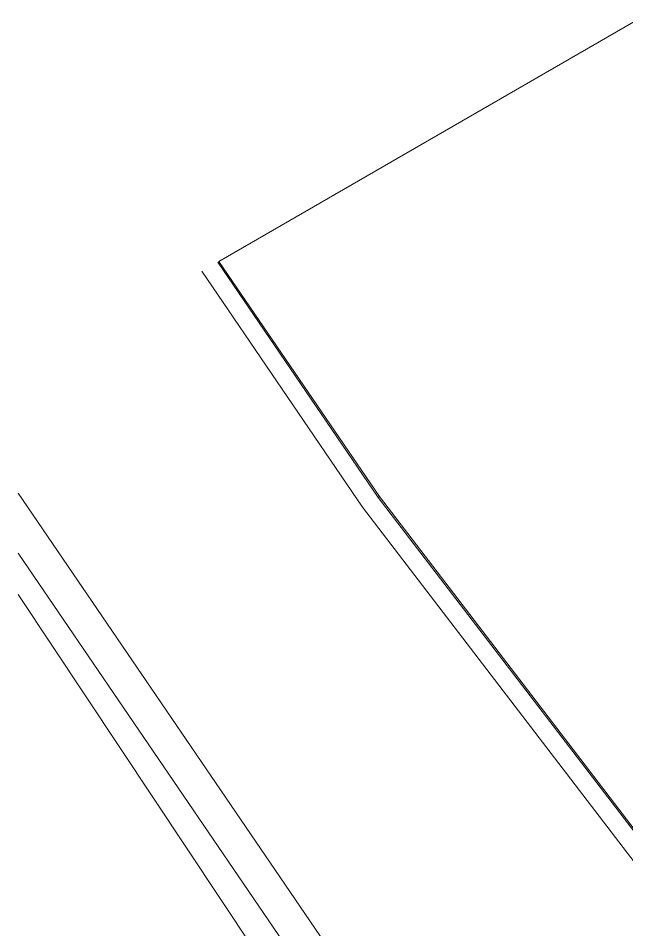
# Model space of a CAD drawing. Extents: x 0 to 216, y -5 to 280.
# Drawn here: x 32.11 to 38.48, y 181 to 190.54 of the extents above; entities that cross this region are included whole.
import ezdxf

# ---------------------------------------------------------------- set-up
doc = ezdxf.new("R2010")
doc.units = 0
doc.header["$LTSCALE"] = 10
doc.header["$MEASUREMENT"] = 0
doc.layers.add('CADdetails-3-FINE', color=11, linetype='CONTINUOUS', lineweight=5)

msp = doc.modelspace()

# ---------------------------------------------------------------- linework, layer by layer
at = {"layer": 'CADdetails-3-FINE'}
for p, q in [((34.2105, 187.9949), (38.6174, 190.539)), ((35.8769, 185.5241), (34.1995, 187.9848)), ((35.8879, 185.5342), (34.2105, 187.9949)), ((35.7132, 185.4236), (34.031, 187.8913)), ((32.1116, 185.5697), (56.6432, 149.582)), ((35.8769, 185.5241), (35.8879, 185.5342)), ((40.8604, 179.0071), (35.8769, 185.5241)), ((40.8714, 179.0172), (35.8879, 185.5342)), ((40.6856, 178.921), (35.7132, 185.4236)), ((56.2148, 149.582), (32.1116, 184.9412)), ((32.1116, 184.5078), (55.3034, 149.582))]:
    msp.add_line(p, q, dxfattribs=at)

doc.saveas('drawing.dxf')
